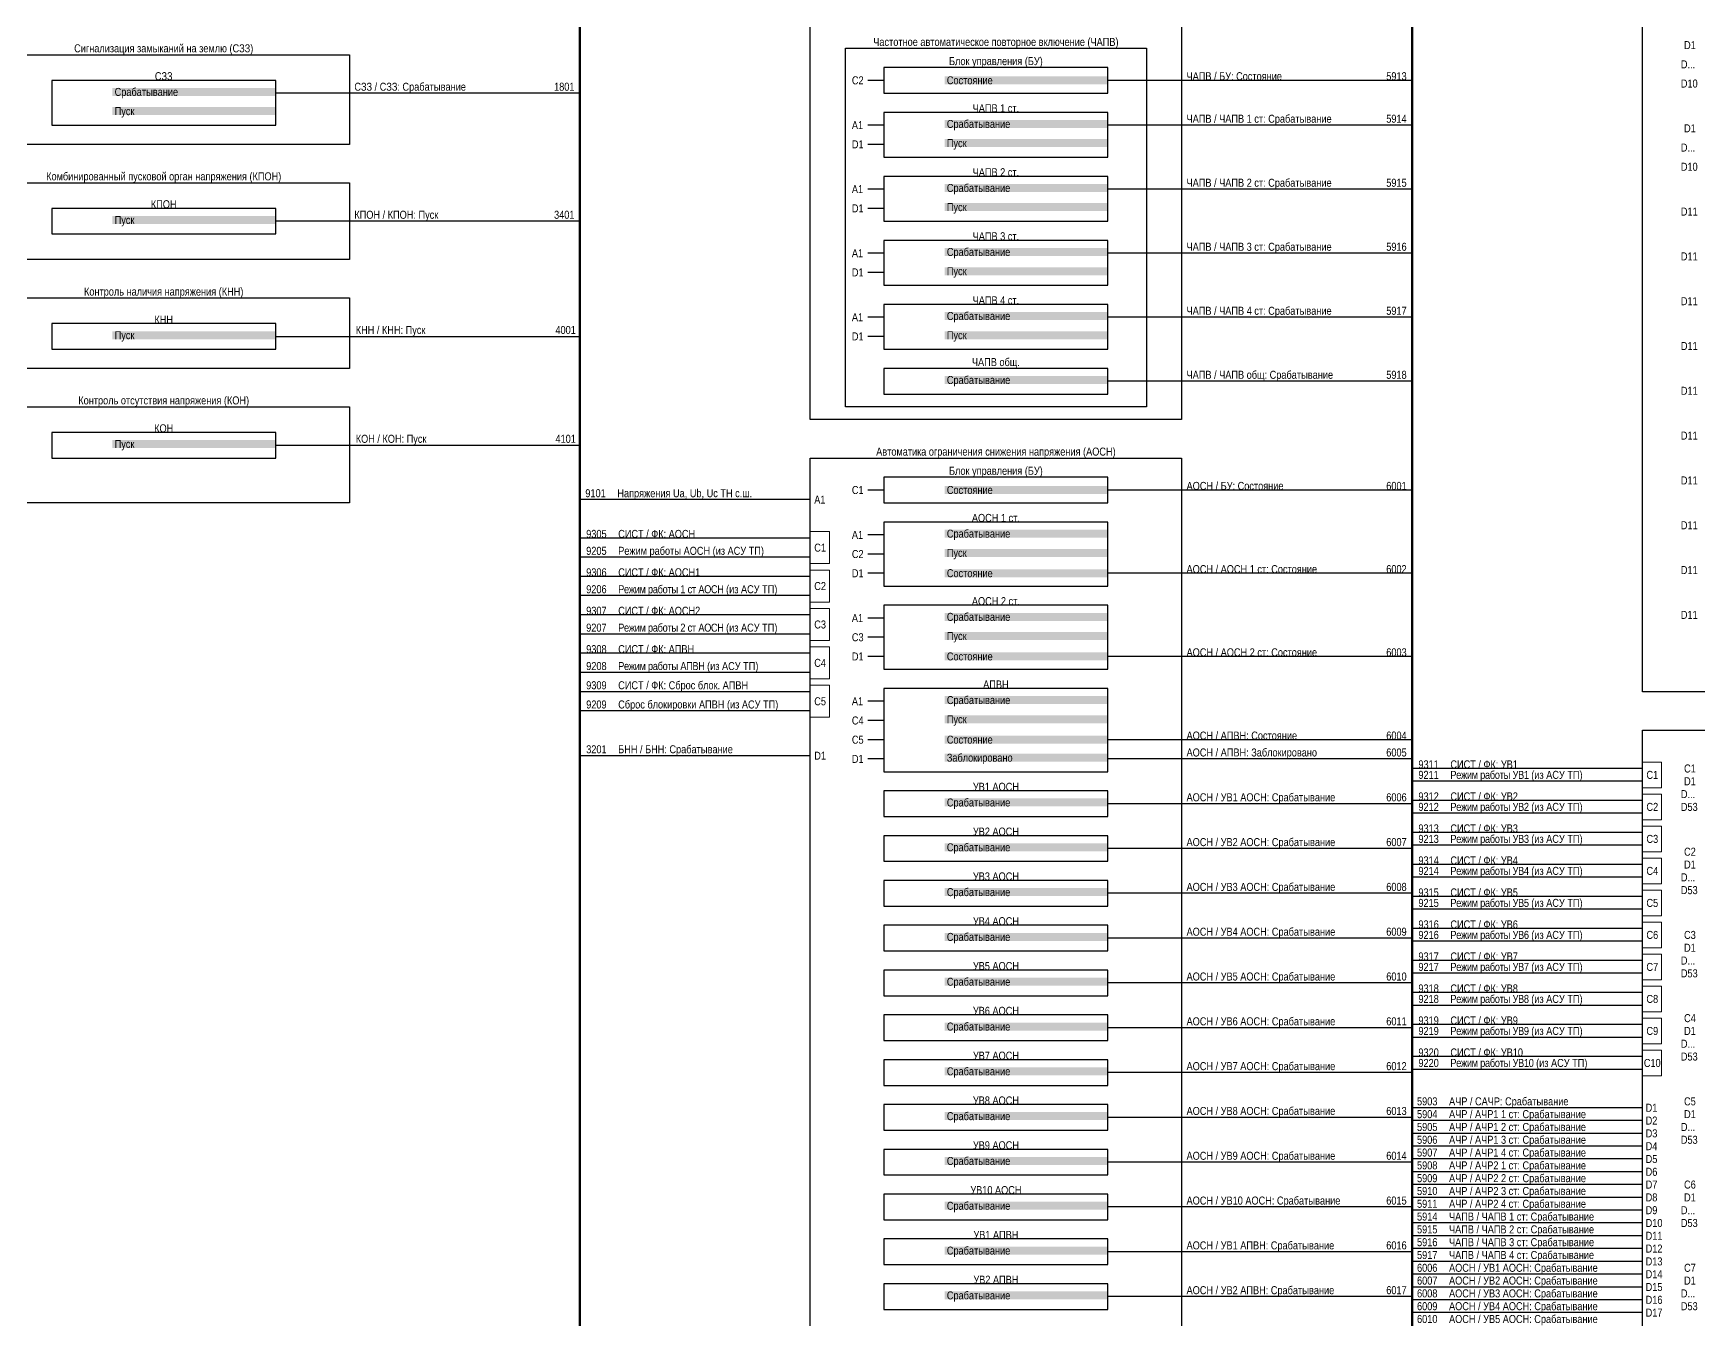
# Model space of a CAD drawing. Header units: millimetres. Extents: x 2179 to 12176, y -20554 to -12004.
# Drawn here: x 10900 to 11421, y -15922 to -15520 of the extents above; entities that cross this region are included whole.
import ezdxf
from ezdxf.enums import TextEntityAlignment as Align

# ---------------------------------------------------------------- set-up
doc = ezdxf.new("R2010")
doc.units = ezdxf.units.MM
for name, color, linetype, lineweight in [('MMS', 190, 'Continuous', 30), ('Внутренняя шина', 4, 'Continuous', 70), ('Вход-Аналоги', 5, 'Continuous', 30), ('Линии связи', 75, 'Continuous', 30), ('Основная', 7, 'Continuous', 30), ('Сигналы внутр.', 13, 'Continuous', 30), ('Тонкая', 7, 'Continuous', 13)]:
    doc.layers.add(name, color=color, linetype=linetype, lineweight=lineweight)
doc.styles.add('Narrow', font='ARIALN.TTF')
doc.styles.add('Табл дан', font='ARIALN.TTF')

msp = doc.modelspace()

# ---------------------------------------------------------------- linework, layer by layer
at = {"layer": 'Внутренняя шина'}
for points in [[(11071, -16054), (11071, -15276)], [(11331, -15943), (11331, -15276)], [(11331, -16068), (11331, -15276)]]:
    msp.add_lwpolyline(points, dxfattribs=at)
at = {"layer": 'Линии связи'}
for points in [[(11331, -15535), (11236, -15535)], [(11071, -15539), (10976, -15539)], [(11331, -15549), (11236, -15549)], [(11331, -15569), (11236, -15569)], [(11071, -15579), (10976, -15579)], [(11331, -15589), (11236, -15589)], [(11331, -15609), (11236, -15609)], [(10976, -15615), (11071, -15615)], [(11331, -15629), (11236, -15629)], [(10976, -15649), (11071, -15649)], [(11143, -15666), (11071, -15666)], [(11331, -15663), (11236, -15663)], [(11143, -15678), (11071, -15678)], [(11143, -15684), (11071, -15684)], [(11143, -15690), (11071, -15690)], [(11331, -15689), (11236, -15689)], [(11143, -15696), (11071, -15696)], [(11143, -15702), (11071, -15702)], [(11143, -15708), (11071, -15708)], [(11143, -15714), (11071, -15714)], [(11331, -15715), (11236, -15715)], [(11143, -15720), (11071, -15720)], [(11143, -15726), (11071, -15726)], [(11143, -15732), (11071, -15732)], [(11331, -15741), (11236, -15741)], [(11143, -15746), (11071, -15746)], [(11331, -15747), (11236, -15747)], [(11403, -15750), (11331, -15750)], [(11403, -15754), (11331, -15754)], [(11403, -15760), (11331, -15760)], [(11331, -15761), (11236, -15761)], [(11403, -15764), (11331, -15764)], [(11403, -15770), (11331, -15770)], [(11331, -15775), (11236, -15775)], [(11403, -15774), (11331, -15774)], [(11403, -15780), (11331, -15780)], [(11403, -15784), (11331, -15784)], [(11331, -15789), (11236, -15789)], [(11403, -15790), (11331, -15790)], [(11403, -15794), (11331, -15794)], [(11403, -15800), (11331, -15800)], [(11331, -15803), (11236, -15803)], [(11403, -15804), (11331, -15804)], [(11403, -15810), (11331, -15810)], [(11331, -15817), (11236, -15817)], [(11403, -15814), (11331, -15814)], [(11403, -15820), (11331, -15820)], [(11403, -15824), (11331, -15824)], [(11331, -15831), (11236, -15831)], [(11403, -15830), (11331, -15830)], [(11403, -15834), (11331, -15834)], [(11403, -15840), (11331, -15840)], [(11331, -15845), (11236, -15845)], [(11403, -15844), (11331, -15844)], [(11331, -15859), (11236, -15859)], [(11403, -15856), (11331, -15856)], [(11403, -15860), (11331, -15860)], [(11403, -15864), (11331, -15864)], [(11403, -15868), (11331, -15868)], [(11331, -15873), (11236, -15873)], [(11403, -15872), (11331, -15872)], [(11403, -15876), (11331, -15876)], [(11403, -15880), (11331, -15880)], [(11403, -15884), (11331, -15884)], [(11331, -15887), (11236, -15887)], [(11403, -15888), (11331, -15888)], [(11403, -15892), (11331, -15892)], [(11403, -15896), (11331, -15896)], [(11403, -15900), (11331, -15900)], [(11331, -15901), (11236, -15901)], [(11403, -15904), (11331, -15904)], [(11403, -15908), (11331, -15908)], [(11331, -15915), (11236, -15915)], [(11403, -15912), (11331, -15912)], [(11403, -15916), (11331, -15916)], [(11403, -15920), (11331, -15920)]]:
    msp.add_lwpolyline(points, dxfattribs=at)
at = {"layer": 'Основная'}
for points in [[(11143, -15285), (11259, -15285), (11259, -15641), (11143, -15641)], [(11403, -15290), (11519, -15290), (11519, -15726), (11403, -15726)], [(11154, -15525), (11248, -15525), (11248, -15637), (11154, -15637)], [(10883, -15527), (10999, -15527), (10999, -15555), (10883, -15555)], [(11236, -15531), (11166, -15531), (11166, -15539), (11236, -15539)], [(10976, -15535), (10906, -15535), (10906, -15549), (10976, -15549)], [(11236, -15545), (11166, -15545), (11166, -15559), (11236, -15559)], [(10883, -15567), (10999, -15567), (10999, -15591), (10883, -15591)], [(11236, -15565), (11166, -15565), (11166, -15579), (11236, -15579)], [(10976, -15575), (10906, -15575), (10906, -15583), (10976, -15583)], [(11236, -15585), (11166, -15585), (11166, -15599), (11236, -15599)], [(10883, -15603), (10999, -15603), (10999, -15625), (10883, -15625)], [(11236, -15605), (11166, -15605), (11166, -15619), (11236, -15619)], [(10976, -15611), (10906, -15611), (10906, -15619), (10976, -15619)], [(11236, -15625), (11166, -15625), (11166, -15633), (11236, -15633)], [(10883, -15637), (10999, -15637), (10999, -15667), (10883, -15667)], [(10976, -15645), (10906, -15645), (10906, -15653), (10976, -15653)], [(11143, -15653), (11259, -15653), (11259, -16054), (11143, -16054)], [(11236, -15659), (11166, -15659), (11166, -15667), (11236, -15667)], [(11236, -15673), (11166, -15673), (11166, -15693), (11236, -15693)], [(11236, -15699), (11166, -15699), (11166, -15719), (11236, -15719)], [(11236, -15725), (11166, -15725), (11166, -15751), (11236, -15751)], [(11403, -15738), (11519, -15738), (11519, -16068), (11403, -16068)], [(11236, -15757), (11166, -15757), (11166, -15765), (11236, -15765)], [(11236, -15771), (11166, -15771), (11166, -15779), (11236, -15779)], [(11236, -15785), (11166, -15785), (11166, -15793), (11236, -15793)], [(11236, -15799), (11166, -15799), (11166, -15807), (11236, -15807)], [(11236, -15813), (11166, -15813), (11166, -15821), (11236, -15821)], [(11236, -15827), (11166, -15827), (11166, -15835), (11236, -15835)], [(11236, -15841), (11166, -15841), (11166, -15849), (11236, -15849)], [(11236, -15855), (11166, -15855), (11166, -15863), (11236, -15863)], [(11236, -15869), (11166, -15869), (11166, -15877), (11236, -15877)], [(11236, -15883), (11166, -15883), (11166, -15891), (11236, -15891)], [(11236, -15897), (11166, -15897), (11166, -15905), (11236, -15905)], [(11236, -15911), (11166, -15911), (11166, -15919), (11236, -15919)]]:
    msp.add_lwpolyline(points, close=True, dxfattribs=at)
for points in [[(11166, -15535), (11161, -15535)], [(11166, -15549), (11161, -15549)], [(11166, -15555), (11161, -15555)], [(11166, -15569), (11161, -15569)], [(11166, -15575), (11161, -15575)], [(11166, -15589), (11161, -15589)], [(11166, -15595), (11161, -15595)], [(11166, -15609), (11161, -15609)], [(11166, -15615), (11161, -15615)], [(11166, -15663), (11161, -15663)], [(11166, -15677), (11161, -15677)], [(11166, -15683), (11161, -15683)], [(11166, -15689), (11161, -15689)], [(11166, -15703), (11161, -15703)], [(11166, -15709), (11161, -15709)], [(11166, -15715), (11161, -15715)], [(11166, -15729), (11161, -15729)], [(11166, -15735), (11161, -15735)], [(11166, -15741), (11161, -15741)], [(11166, -15747), (11161, -15747)]]:
    msp.add_lwpolyline(points, dxfattribs=at)
at = {"layer": 'Тонкая'}
for points in [[(11143, -15676), (11149, -15676), (11149, -15686), (11143, -15686)], [(11143, -15688), (11149, -15688), (11149, -15698), (11143, -15698)], [(11143, -15700), (11149, -15700), (11149, -15710), (11143, -15710)], [(11143, -15712), (11149, -15712), (11149, -15722), (11143, -15722)], [(11143, -15724), (11149, -15724), (11149, -15734), (11143, -15734)], [(11403, -15748), (11409, -15748), (11409, -15756), (11403, -15756)], [(11403, -15758), (11409, -15758), (11409, -15766), (11403, -15766)], [(11403, -15768), (11409, -15768), (11409, -15776), (11403, -15776)], [(11403, -15778), (11409, -15778), (11409, -15786), (11403, -15786)], [(11403, -15788), (11409, -15788), (11409, -15796), (11403, -15796)], [(11403, -15798), (11409, -15798), (11409, -15806), (11403, -15806)], [(11403, -15808), (11409, -15808), (11409, -15816), (11403, -15816)], [(11403, -15818), (11409, -15818), (11409, -15826), (11403, -15826)], [(11403, -15828), (11409, -15828), (11409, -15836), (11403, -15836)], [(11403, -15838), (11409, -15838), (11409, -15846), (11403, -15846)]]:
    msp.add_lwpolyline(points, close=True, dxfattribs=at)

# ---------------------------------------------------------------- texts
at = {"layer": 'MMS', "char_height": 2.5, "attachment_point": 7, "style": 'Narrow'}
for s, insert, width in [('9305^IСИСТ / ФК: АОСН', (11073, -15678), 48), ('9205^IРежим работы АОСН (из АСУ ТП)', (11073, -15684), 70), ('9306^IСИСТ / ФК: АОСН1', (11073, -15690), 48), ('9206^I{\\T0.95;Режим работы 1 ст АОСН} (из АСУ ТП)', (11073, -15696), 70), ('9307^IСИСТ / ФК: АОСН2', (11073, -15702), 48), ('9207^I{\\T0.95;Режим работы 2 ст АОСН} (из АСУ ТП)', (11073, -15708), 70), ('9308^IСИСТ / ФК: АПВН', (11073, -15714), 48), ('9208^I{\\T0.95;Режим работы АПВН} (из АСУ ТП)', (11073, -15720), 70), ('9309^IСИСТ / ФК: Сброс блок. АПВН', (11073, -15726), 70), ('9209^IСброс блокировки АПВН (из АСУ ТП)', (11073, -15732), 70), ('9311^IСИСТ / ФК: УВ1', (11333, -15750), 48), ('9211^I{\\T0.95;Режим работы УВ1} (из АСУ ТП)', (11333, -15754), 70), ('9312^IСИСТ / ФК: УВ2', (11333, -15760), 48), ('9212^I{\\T0.95;Режим работы УВ2} (из АСУ ТП)', (11333, -15764), 70), ('9313^IСИСТ / ФК: УВ3', (11333, -15770), 48), ('9213^I{\\T0.95;Режим работы УВ3} (из АСУ ТП)', (11333, -15774), 70), ('9314^IСИСТ / ФК: УВ4', (11333, -15780), 48), ('9214^I{\\T0.95;Режим работы УВ4} (из АСУ ТП)', (11333, -15784), 70), ('9315^IСИСТ / ФК: УВ5', (11333, -15790), 48), ('9215^I{\\T0.95;Режим работы УВ5} (из АСУ ТП)', (11333, -15794), 70), ('9316^IСИСТ / ФК: УВ6', (11333, -15800), 48), ('9216^I{\\T0.95;Режим работы УВ6} (из АСУ ТП)', (11333, -15804), 70), ('9317^IСИСТ / ФК: УВ7', (11333, -15810), 48), ('9217^I{\\T0.95;Режим работы УВ7} (из АСУ ТП)', (11333, -15814), 70), ('9318^IСИСТ / ФК: УВ8', (11333, -15820), 48), ('9218^I{\\T0.95;Режим работы УВ8} (из АСУ ТП)', (11333, -15824), 70), ('9319^IСИСТ / ФК: УВ9', (11333, -15830), 48), ('9219^I{\\T0.95;Режим работы УВ9} (из АСУ ТП)', (11333, -15834), 70), ('9320^IСИСТ / ФК: УВ10', (11333, -15840), 48), ('9220^I{\\T0.95;Режим работы УВ10} (из АСУ ТП)', (11333, -15844), 70)]:
    msp.add_mtext(s, dxfattribs=dict(at, insert=insert, width=width))
at = {"layer": 'Вход-Аналоги', "insert": (11072.73, -15666), "char_height": 2.5, "width": 53.2651, "attachment_point": 7, "style": 'Narrow'}
msp.add_mtext('9101^IНапряжения Ua, Ub, Uc ТН с.ш.', dxfattribs=at)
at = {"layer": 'Основная', "style": 'Табл дан'}
for s, p in [('D1', (11416, -15524)), ('D...', (11415, -15530)), ('C2', (11156, -15535)), ('D10', (11415, -15536)), ('A1', (11156, -15549)), ('D1', (11416, -15550)), ('D1', (11156, -15555)), ('D...', (11415, -15556)), ('D10', (11415, -15562)), ('A1', (11156, -15569)), ('D1', (11156, -15575)), ('D11', (11415, -15576)), ('A1', (11156, -15589)), ('D11', (11415, -15590)), ('D1', (11156, -15595)), ('D11', (11415, -15604)), ('A1', (11156, -15609)), ('D1', (11156, -15615)), ('D11', (11415, -15618)), ('D11', (11415, -15632)), ('D11', (11415, -15646)), ('D11', (11415, -15660)), ('A1', (11144.25, -15666)), ('C1', (11156, -15663)), ('A1', (11156, -15677)), ('D11', (11415, -15674)), ('C1', (11144.25, -15681)), ('C2', (11156, -15683)), ('D11', (11415, -15688)), ('C2', (11144.25, -15693)), ('D1', (11156, -15689)), ('A1', (11156, -15703)), ('D11', (11415, -15702)), ('C3', (11144.25, -15705)), ('C3', (11156, -15709)), ('C4', (11144.25, -15717)), ('D1', (11156, -15715)), ('C5', (11144.25, -15729)), ('A1', (11156, -15729)), ('C4', (11156, -15735)), ('C5', (11156, -15741)), ('D1', (11144.25, -15746)), ('D1', (11156, -15747)), ('C1', (11416, -15750)), ('C1', (11404.25, -15752)), ('D1', (11416, -15754)), ('D...', (11415, -15758)), ('C2', (11404.25, -15762)), ('D53', (11415, -15762)), ('C3', (11404.25, -15772)), ('C2', (11416, -15776)), ('C4', (11404.25, -15782)), ('D1', (11416, -15780)), ('D...', (11415, -15784)), ('C5', (11404.25, -15792)), ('D53', (11415, -15788)), ('C6', (11404.25, -15802)), ('C3', (11416, -15802)), ('D1', (11416, -15806)), ('C7', (11404.25, -15812)), ('D...', (11415, -15810)), ('D53', (11415, -15814)), ('C8', (11404.25, -15822)), ('C4', (11416, -15828)), ('C9', (11404.25, -15832)), ('D1', (11416, -15832)), ('D...', (11415, -15836)), ('C10', (11403.44, -15842)), ('D53', (11415, -15840)), ('C5', (11416, -15854)), ('D1', (11404, -15856)), ('D2', (11404, -15860)), ('D1', (11416, -15858)), ('D3', (11404, -15864)), ('D...', (11415, -15862)), ('D4', (11404, -15868)), ('D53', (11415, -15866)), ('D5', (11404, -15872)), ('D6', (11404, -15876)), ('D7', (11404, -15880)), ('C6', (11416, -15880)), ('D8', (11404, -15884)), ('D1', (11416, -15884)), ('D9', (11404, -15888)), ('D...', (11415, -15888)), ('D10', (11404, -15892)), ('D11', (11404, -15896)), ('D53', (11415, -15892)), ('D12', (11404, -15900)), ('D13', (11404, -15904)), ('C7', (11416, -15906)), ('D14', (11404, -15908)), ('D15', (11404, -15912)), ('D1', (11416, -15910)), ('D16', (11404, -15916)), ('D...', (11415, -15914)), ('D17', (11404, -15920)), ('D53', (11415, -15918))]:
    msp.add_text(s, height=2.5, dxfattribs=at).set_placement(p, align=Align.MIDDLE_LEFT)
at = {"layer": 'Основная', "char_height": 2.5, "attachment_point": 8, "style": 'Narrow'}
for s, insert, width in [('Сигнализация замыканий на землю (СЗЗ)', (10941, -15527), 116), ('\\A1;Частотное автоматическое повторное включение (ЧАПВ)', (11201, -15525), 94), ('\\A1;Блок управления (БУ)', (11201, -15531), 70), ('\\A1;СЗЗ', (10941, -15535), 70), ('\\A1;ЧАПВ 1 ст.', (11201, -15545), 70), ('\\A1;ЧАПВ 2 ст.', (11201, -15565), 70), ('Комбинированный пусковой орган напряжения (КПОН)', (10941, -15567), 116), ('\\A1;КПОН', (10941, -15575), 70), ('\\A1;ЧАПВ 3 ст.', (11201, -15585), 70), ('Контроль наличия напряжения (КНН)', (10941, -15603), 116), ('\\A1;ЧАПВ 4 ст.', (11201, -15605), 70), ('\\A1;КНН', (10941, -15611), 70), ('\\A1;ЧАПВ общ.', (11201, -15625), 70), ('Контроль отсутствия напряжения (КОН)', (10941, -15637), 116), ('\\A1;КОН', (10941, -15645), 70), ('Автоматика ограничения снижения напряжения (АОСН)', (11201, -15653), 116), ('\\A1;Блок управления (БУ)', (11201, -15659), 70), ('\\A1;АОСН 1 ст.', (11201, -15673), 70), ('\\A1;АОСН 2 ст.', (11201, -15699), 70), ('\\A1;АПВН', (11201, -15725), 70), ('\\A1;УВ1 АОСН', (11201, -15757), 70), ('\\A1;УВ2 АОСН', (11201, -15771), 70), ('\\A1;УВ3 АОСН', (11201, -15785), 70), ('\\A1;УВ4 АОСН', (11201, -15799), 70), ('\\A1;УВ5 АОСН', (11201, -15813), 70), ('\\A1;УВ6 АОСН', (11201, -15827), 70), ('\\A1;УВ7 АОСН', (11201, -15841), 70), ('\\A1;УВ8 АОСН', (11201, -15855), 70), ('\\A1;УВ9 АОСН', (11201, -15869), 70), ('\\A1;УВ10 АОСН', (11201, -15883), 70), ('\\A1;УВ1 АПВН', (11201, -15897), 70), ('\\A1;УВ2 АПВН', (11201, -15911), 70)]:
    msp.add_mtext(s, dxfattribs=dict(at, insert=insert, width=width))
at = {"layer": 'Основная', "char_height": 2.5, "width": 51, "attachment_point": 4, "style": 'Narrow', "bg_fill": 1, "box_fill_scale": 1, "bg_fill_color": 9, "bg_fill_transparency": 0}
for s, insert in [('\\pl0.67568;Состояние', (11185, -15535)), ('\\pl0.67568;Срабатывание', (10925, -15539)), ('\\pl0.67568;Пуск', (10925, -15545)), ('\\pl0.67568;Срабатывание', (11185, -15549)), ('\\pl0.67568;Пуск', (11185, -15555)), ('\\pl0.67568;Срабатывание', (11185, -15569)), ('\\pl0.67568;Пуск', (10925, -15579)), ('\\pl0.67568;Пуск', (11185, -15575)), ('\\pl0.67568;Срабатывание', (11185, -15589)), ('\\pl0.67568;Пуск', (11185, -15595)), ('\\pl0.67568;Срабатывание', (11185, -15609)), ('\\pl0.67568;Пуск', (10925, -15615)), ('\\pl0.67568;Пуск', (11185, -15615)), ('\\pl0.67568;Срабатывание', (11185, -15629)), ('\\pl0.67568;Пуск', (10925, -15649)), ('\\pl0.67568;Состояние', (11185, -15663)), ('\\pl0.67568;Срабатывание', (11185, -15677)), ('\\pl0.67568;Пуск', (11185, -15683)), ('\\pl0.67568;Состояние', (11185, -15689)), ('\\pl0.67568;Срабатывание', (11185, -15703)), ('\\pl0.67568;Пуск', (11185, -15709)), ('\\pl0.67568;Состояние', (11185, -15715)), ('\\pl0.67568;Срабатывание', (11185, -15729)), ('\\pl0.67568;Пуск', (11185, -15735)), ('\\pl0.67568;Состояние', (11185, -15741)), ('\\pl0.67568;Заблокировано', (11185, -15747)), ('\\pl0.67568;Срабатывание', (11185, -15761)), ('\\pl0.67568;Срабатывание', (11185, -15775)), ('\\pl0.67568;Срабатывание', (11185, -15789)), ('\\pl0.67568;Срабатывание', (11185, -15803)), ('\\pl0.67568;Срабатывание', (11185, -15817)), ('\\pl0.67568;Срабатывание', (11185, -15831)), ('\\pl0.67568;Срабатывание', (11185, -15845)), ('\\pl0.67568;Срабатывание', (11185, -15859)), ('\\pl0.67568;Срабатывание', (11185, -15873)), ('\\pl0.67568;Срабатывание', (11185, -15887)), ('\\pl0.67568;Срабатывание', (11185, -15901)), ('\\pl0.67568;Срабатывание', (11185, -15915))]:
    msp.add_mtext(s, dxfattribs=dict(at, insert=insert))
at = {"layer": 'Сигналы внутр.', "char_height": 2.5, "attachment_point": 7}
for s, insert, width, style in [('СЗЗ / {\\A1;СЗЗ}: Срабатывание^I^I  ^I   1801', (11000.57, -15539), 70.43, 'Табл дан'), ('ЧАПВ / БУ: Состояние^I^I^I   ^I   5913', (11260.57, -15535), 70.43, 'Табл дан'), ('ЧАПВ / ЧАПВ 1 ст: Срабатывание^I   ^I   5914', (11260.57, -15549), 70.43, 'Табл дан'), ('ЧАПВ / ЧАПВ 2 ст: Срабатывание^I   ^I   5915', (11260.57, -15569), 70.43, 'Табл дан'), ('КПОН / КПОН: Пуск^I^I^I^I   3401', (11000.57, -15579), 70.43, 'Табл дан'), ('ЧАПВ / ЧАПВ 3 ст: Срабатывание^I   ^I   5916', (11260.57, -15589), 70.43, 'Табл дан'), ('ЧАПВ / ЧАПВ 4 ст: Срабатывание^I   ^I   5917', (11260.57, -15609), 70.43, 'Табл дан'), ('КНН / КНН: Пуск^I^I^I^I   4001^I', (11001, -15615), 70, 'Табл дан'), ('ЧАПВ / ЧАПВ общ: Срабатывание^I   ^I   5918', (11260.57, -15629), 70.43, 'Табл дан'), ('КОН / КОН: Пуск^I^I^I^I   4101^I', (11001, -15649), 70, 'Табл дан'), ('АОСН / БУ: Состояние^I^I   ^I   6001', (11260.57, -15663), 70.43, 'Табл дан'), ('АОСН / АОСН 1 ст: Состояние^I   ^I   6002', (11260.57, -15689), 70.43, 'Табл дан'), ('АОСН / АОСН 2 ст: Состояние^I   ^I   6003', (11260.57, -15715), 70.43, 'Табл дан'), ('АОСН / АПВН: Состояние^I   ^I  ^I   6004', (11260.57, -15741), 70.43, 'Табл дан'), ('3201^IБНН / БНН: Срабатывание', (11073, -15746), 58, 'Narrow'), ('АОСН / АПВН: Заблокировано^I   ^I   6005', (11260.57, -15747), 70.43, 'Табл дан'), ('АОСН / УВ1 АОСН: Срабатывание^I   ^I   6006', (11260.57, -15761), 70.43, 'Табл дан'), ('АОСН / УВ2 АОСН: Срабатывание^I   ^I   6007', (11260.57, -15775), 70.43, 'Табл дан'), ('АОСН / УВ3 АОСН: Срабатывание^I   ^I   6008', (11260.57, -15789), 70.43, 'Табл дан'), ('АОСН / УВ4 АОСН: Срабатывание^I   ^I   6009', (11260.57, -15803), 70.43, 'Табл дан'), ('АОСН / УВ5 АОСН: Срабатывание^I   ^I   6010', (11260.57, -15817), 70.43, 'Табл дан'), ('АОСН / УВ6 АОСН: Срабатывание^I   ^I   6011', (11260.57, -15831), 70.43, 'Табл дан'), ('АОСН / УВ7 АОСН: Срабатывание^I   ^I   6012', (11260.57, -15845), 70.43, 'Табл дан'), ('5903^IАЧР / САЧР: Срабатывание', (11332.57, -15856), 70.43, 'Табл дан'), ('АОСН / УВ8 АОСН: Срабатывание^I   ^I   6013', (11260.57, -15859), 70.43, 'Табл дан'), ('5904^IАЧР / АЧР1 1 ст: Срабатывание', (11332.57, -15860), 70.43, 'Табл дан'), ('5905^IАЧР / АЧР1 2 ст: Срабатывание', (11332.57, -15864), 70.43, 'Табл дан'), ('5906^IАЧР / АЧР1 3 ст: Срабатывание', (11332.57, -15868), 70.43, 'Табл дан'), ('5907^IАЧР / АЧР1 4 ст: Срабатывание', (11332.57, -15872), 70.43, 'Табл дан'), ('АОСН / УВ9 АОСН: Срабатывание^I   ^I   6014', (11260.57, -15873), 70.43, 'Табл дан'), ('5908^IАЧР / АЧР2 1 ст: Срабатывание', (11332.57, -15876), 70.43, 'Табл дан'), ('5909^IАЧР / АЧР2 2 ст: Срабатывание', (11332.57, -15880), 70.43, 'Табл дан'), ('АОСН / УВ10 АОСН: Срабатывание^I   ^I   6015', (11260.57, -15887), 70.43, 'Табл дан'), ('5910^IАЧР / АЧР2 3 ст: Срабатывание', (11332.57, -15884), 70.43, 'Табл дан'), ('5911^IАЧР / АЧР2 4 ст: Срабатывание', (11332.57, -15888), 70.43, 'Табл дан'), ('5914^IЧАПВ / ЧАПВ 1 ст: Срабатывание', (11332.57, -15892), 70.43, 'Табл дан'), ('5915^IЧАПВ / ЧАПВ 2 ст: Срабатывание', (11332.57, -15896), 70.43, 'Табл дан'), ('АОСН / УВ1 АПВН: Срабатывание^I   ^I   6016', (11260.57, -15901), 70.43, 'Табл дан'), ('5916^IЧАПВ / ЧАПВ 3 ст: Срабатывание', (11332.57, -15900), 70.43, 'Табл дан'), ('5917^IЧАПВ / ЧАПВ 4 ст: Срабатывание', (11332.57, -15904), 70.43, 'Табл дан'), ('6006^IАОСН / УВ1 АОСН: Срабатывание', (11332.57, -15908), 70.43, 'Табл дан'), ('6007^IАОСН / УВ2 АОСН: Срабатывание', (11332.57, -15912), 70.43, 'Табл дан'), ('АОСН / УВ2 АПВН: Срабатывание^I   ^I   6017', (11260.57, -15915), 70.43, 'Табл дан'), ('6008^IАОСН / УВ3 АОСН: Срабатывание', (11332.57, -15916), 70.43, 'Табл дан'), ('6009^IАОСН / УВ4 АОСН: Срабатывание', (11332.57, -15920), 70.43, 'Табл дан'), ('6010^IАОСН / УВ5 АОСН: Срабатывание', (11332.57, -15924), 70.43, 'Табл дан')]:
    msp.add_mtext(s, dxfattribs=dict(at, insert=insert, width=width, style=style))

doc.saveas('drawing.dxf')
